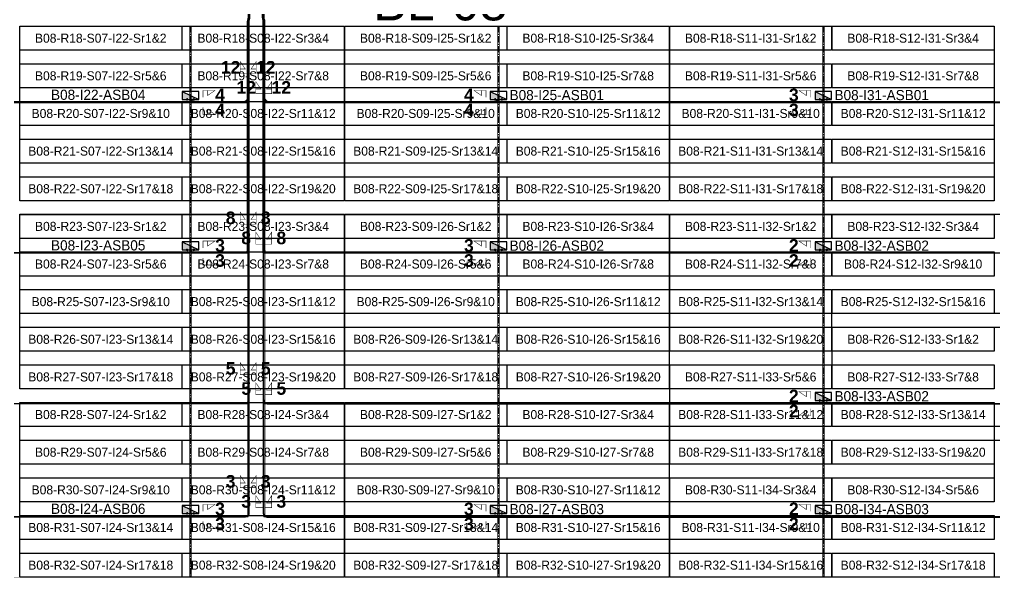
# Model space of a CAD drawing. Header units: metres. Extents: x 531791 to 532310, y 2674519 to 2674764.
# Drawn here: x 531985.8 to 532180.2, y 2674519.2 to 2674630.4 of the extents above; entities that cross this region are included whole.
import ezdxf
from ezdxf.enums import TextEntityAlignment as Align

# ---------------------------------------------------------------- set-up
doc = ezdxf.new("R2010")
doc.units = ezdxf.units.M
doc.header["$MEASUREMENT"] = 0
doc.linetypes.add('CENTER', pattern=[2, 1.25, -0.25, 0.25, -0.25])
doc.layers.add('Boundary-12.5 MW Block', color=6, linetype='Continuous', lineweight=9)
doc.layers.add('PILE', color=1, linetype='Continuous', lineweight=15)
for name, color, linetype in [('DC Trench BL-08', 40, 'Continuous'), ('E-Inverter Grouping', 2, 'Continuous'), ('Inverter Block-08', 7, 'Continuous'), ('LT Cable(AG) INV to LT Panel BL-08', 2, 'Continuous'), ('Messenger Wire Exc Link', 7, 'Continuous'), ('Messenger Wire-BL01 (Master Path)', 30, 'Continuous'), ('Messenger Wire-Bl01 (MW Path)', 191, 'Continuous'), ('MMS Block Numbering', 7, 'Continuous'), ('MMS Table Block-08', 8, 'Continuous'), ('Plan Line - DC BL-08', 40, 'Continuous'), ('Section Marking BL-08', 2, 'Continuous')]:
    doc.layers.add(name, color=color, linetype=linetype)
doc.styles.add('Adani Regular', font='Adani Regular.ttf')
doc.styles.add('BoldTextStyle', font='arialbd.ttf')
doc.styles.get("Standard").update_dxf_attribs({"font": 'Adani Regular.ttf'})

# ---------------------------------------------------------------- blocks, each defined once
blk = doc.blocks.new('MMS Table (32.292 x 4.788)')
at = {"color": 0}
blk.add_lwpolyline([(0, -0.002), (0, 4.786), (32.292, 4.786), (32.292, -0.002)], close=True, dxfattribs=at)
at = {"color": 7}
blk.add_attdef('ID1', text='', height=1.8, dxfattribs=at).set_placement((16.146, 2.392), align=Align.MIDDLE_CENTER)
blk = doc.blocks.new('Inverter Block')
h = blk.add_hatch(color=0)
h.dxf.hatch_style = 1
h.paths.add_polyline_path([(-1.46, 2.27), (-1.46, 0.85), (1.46, 0.85)])
at = {"color": 0}
blk.add_lwpolyline([(1.46, 2.27), (-1.46, 2.27), (-1.46, 0.85), (1.46, 0.85)], close=True, dxfattribs=at)
blk.add_lwpolyline([(-1.46, 2.27), (1.46, 0.85)], dxfattribs=at)
at = {"layer": 'PILE'}
for centre in [(-0.61, 0.85), (0.61, 0.85)]:
    blk.add_circle(centre, 0.156, dxfattribs=at)
at = {"color": 7}
blk.add_attdef('ID', (-1.46, 3.01), '', height=1.8, dxfattribs=at)

msp = doc.modelspace()

# ---------------------------------------------------------------- linework, layer by layer
at = {"layer": 'Boundary-12.5 MW Block', "const_width": 0.05}
msp.add_lwpolyline([(531791.49, 2674756.58), (532083.02, 2674756.58), (532083.02, 2674764.08), (532309.66, 2674764.08), (532309.66, 2674519.29), (531791.49, 2674519.29)], close=True, dxfattribs=at)
at = {"layer": 'DC Trench BL-08', "color": 40, "const_width": 0.15}
for points in [[(532020.02, 2674629.08), (532019.72, 2674629.08), (532019.72, 2674519.29), (532020.02, 2674519.29)], [(532081.43, 2674629.08), (532081.13, 2674629.08), (532081.13, 2674519.29), (532081.43, 2674519.29)], [(532146.21, 2674629.08), (532145.91, 2674629.08), (532145.91, 2674519.29), (532146.21, 2674519.29)]]:
    msp.add_lwpolyline(points, close=True, dxfattribs=at)
at = {"layer": 'E-Inverter Grouping', "color": 3}
for points in [[(532050.52, 2674594.29), (531985.84, 2674594.29), (531985.84, 2674629.08), (532050.52, 2674629.08)], [(532115.31, 2674594.29), (532050.62, 2674594.29), (532050.62, 2674629.08), (532115.31, 2674629.08)], [(532180.09, 2674594.29), (532115.41, 2674594.29), (532115.41, 2674629.08), (532180.09, 2674629.08)], [(532050.52, 2674556.79), (531985.84, 2674556.79), (531985.84, 2674591.58), (532050.52, 2674591.58)], [(532115.31, 2674556.79), (532050.62, 2674556.79), (532050.62, 2674591.58), (532115.31, 2674591.58)], [(532212.48, 2674591.58), (532212.48, 2674571.79), (532147.7, 2674571.79), (532147.7, 2674564.29), (532115.41, 2674564.29), (532115.41, 2674591.58)], [(532212.48, 2674569.08), (532212.48, 2674549.29), (532180.09, 2674549.29), (532180.09, 2674541.79), (532115.41, 2674541.79), (532115.41, 2674561.58), (532147.8, 2674561.58), (532147.8, 2674569.08)], [(532050.52, 2674519.29), (531985.84, 2674519.29), (531985.84, 2674554.08), (532050.52, 2674554.08)], [(532115.31, 2674519.29), (532050.62, 2674519.29), (532050.62, 2674554.08), (532115.31, 2674554.08)], [(532212.48, 2674519.29), (532115.41, 2674519.29), (532115.41, 2674539.08), (532180.19, 2674539.08), (532180.19, 2674546.58), (532212.48, 2674546.58)]]:
    msp.add_lwpolyline(points, close=True, dxfattribs=at)
at = {"layer": 'LT Cable(AG) INV to LT Panel BL-08'}
for points in [[(532046.31, 2674660.29), (532042.01, 2674660.29, -0.065183), (532041.77, 2674660.32), (532038.51, 2674661.19, 0.065183), (532038.27, 2674661.22), (532032.33, 2674661.22, 0.414214), (532031.43, 2674660.32), (532031.43, 2674630.77, -0.039643), (532031.42, 2674630.62), (532031.34, 2674630.18, 0.039643), (532031.33, 2674630.03), (532031.33, 2674614.83, -0.414214), (532030.43, 2674613.93), (531826.42, 2674613.93, -0.414214), (531825.52, 2674614.83), (531825.52, 2674615.19)], [(532044.37, 2674660.22), (532042, 2674660.22, -0.065183), (532041.76, 2674660.25), (532038.5, 2674661.12, 0.065183), (532038.26, 2674661.15), (532032.4, 2674661.15, 0.414214), (532031.5, 2674660.25), (532031.5, 2674630.76, -0.039643), (532031.49, 2674630.62), (532031.42, 2674630.17, 0.039643), (532031.41, 2674630.03), (532031.41, 2674584.75, -0.414214), (532030.51, 2674583.85), (531858.81, 2674583.85, -0.414214), (531857.91, 2674584.75), (531857.91, 2674585.19)], [(532042.3, 2674660.17), (532041.99, 2674660.17, -0.065183), (532041.76, 2674660.2), (532038.49, 2674661.07, 0.065183), (532038.26, 2674661.1), (532032.45, 2674661.1, 0.414214), (532031.55, 2674660.2), (532031.55, 2674630.76, -0.039643), (532031.54, 2674630.61), (532031.47, 2674630.17, 0.039643), (532031.46, 2674630.02), (532031.46, 2674554.7, -0.414214), (532030.56, 2674553.8), (531858.81, 2674553.8, -0.414214), (531857.91, 2674554.7), (531857.91, 2674555.19)], [(532042.3, 2674660.09), (532041.98, 2674660.09, -0.065183), (532041.75, 2674660.12), (532038.48, 2674660.99, 0.065183), (532038.25, 2674661.02), (532032.53, 2674661.02, 0.414214), (532031.63, 2674660.12), (532031.63, 2674630.75, -0.039643), (532031.62, 2674630.61), (532031.54, 2674630.16, 0.039643), (532031.53, 2674630.02), (532031.53, 2674532.13, -0.414214), (532030.63, 2674531.23), (531858.81, 2674531.23, -0.414214), (531857.91, 2674532.13), (531857.91, 2674532.69)], [(532046.31, 2674660.32), (532042.01, 2674660.32, -0.065183), (532041.78, 2674660.35), (532038.51, 2674661.22, 0.065183), (532038.28, 2674661.25), (532032.3, 2674661.25, 0.414214), (532031.4, 2674660.35), (532031.4, 2674630.77, -0.039643), (532031.39, 2674630.63), (532031.32, 2674630.18, 0.039643), (532031.31, 2674630.04), (532031.31, 2674614.85, -0.414214), (532030.41, 2674613.95), (531891.2, 2674613.95, -0.414214), (531890.3, 2674614.85), (531890.3, 2674615.19)], [(532046.31, 2674660.34), (532042.01, 2674660.34, -0.065183), (532041.78, 2674660.37), (532038.51, 2674661.24, 0.065183), (532038.28, 2674661.27), (532032.28, 2674661.27, 0.414214), (532031.38, 2674660.37), (532031.38, 2674630.77, -0.039643), (532031.37, 2674630.63), (532031.29, 2674630.18, 0.039643), (532031.28, 2674630.04), (532031.28, 2674614.88, -0.414214), (532030.38, 2674613.98), (531955.99, 2674613.98, -0.414214), (531955.09, 2674614.88), (531955.09, 2674615.19)], [(532044.37, 2674660.24), (532042, 2674660.24, -0.065183), (532041.77, 2674660.27), (532038.5, 2674661.14, 0.065183), (532038.27, 2674661.17), (532032.38, 2674661.17, 0.414214), (532031.48, 2674660.27), (532031.48, 2674630.76, -0.039643), (532031.47, 2674630.62), (532031.39, 2674630.17, 0.039643), (532031.38, 2674630.03), (532031.38, 2674584.78, -0.414214), (532030.48, 2674583.88), (531955.99, 2674583.88, -0.414214), (531955.09, 2674584.78), (531955.09, 2674585.19)], [(532044.37, 2674660.19), (532041.99, 2674660.19, -0.065183), (532041.76, 2674660.22), (532038.49, 2674661.09, 0.065183), (532038.26, 2674661.12), (532032.43, 2674661.12, 0.414214), (532031.53, 2674660.22), (532031.53, 2674630.76, -0.039643), (532031.52, 2674630.62), (532031.44, 2674630.17, 0.039643), (532031.43, 2674630.03), (532031.43, 2674554.73, -0.414214), (532030.53, 2674553.83), (531955.99, 2674553.83, -0.414214), (531955.09, 2674554.73), (531955.09, 2674555.19)], [(532042.3, 2674660.12), (532041.98, 2674660.12, -0.065183), (532041.75, 2674660.15), (532038.48, 2674661.02, 0.065183), (532038.25, 2674661.05), (532032.5, 2674661.05, 0.414214), (532031.6, 2674660.15), (532031.6, 2674630.75, -0.039643), (532031.59, 2674630.61), (532031.52, 2674630.16, 0.039643), (532031.51, 2674630.02), (532031.51, 2674532.15, -0.414214), (532030.61, 2674531.25), (531955.99, 2674531.25, -0.414214), (531955.09, 2674532.15), (531955.09, 2674532.69)], [(532046.31, 2674660.37), (532042.02, 2674660.37, -0.065183), (532041.78, 2674660.4), (532038.52, 2674661.27, 0.065183), (532038.28, 2674661.3), (532032.25, 2674661.3, 0.414214), (532031.35, 2674660.4), (532031.35, 2674630.77, -0.039643), (532031.34, 2674630.63), (532031.27, 2674630.18, 0.039643), (532031.26, 2674630.04), (532031.26, 2674614.9, -0.414214), (532030.36, 2674614), (532020.77, 2674614, -0.414214), (532019.87, 2674614.9), (532019.87, 2674615.19)], [(532044.37, 2674660.27), (532042, 2674660.27, -0.065183), (532041.77, 2674660.3), (532038.5, 2674661.17, 0.065183), (532038.27, 2674661.2), (532032.35, 2674661.2, 0.414214), (532031.45, 2674660.3), (532031.45, 2674630.76, -0.039643), (532031.44, 2674630.62), (532031.37, 2674630.17, 0.039643), (532031.36, 2674630.03), (532031.36, 2674584.8, -0.414214), (532030.46, 2674583.9), (532020.77, 2674583.9, -0.414214), (532019.87, 2674584.8), (532019.87, 2674585.19)], [(532042.3, 2674660.14), (532041.99, 2674660.14, -0.065183), (532041.75, 2674660.17), (532038.49, 2674661.04, 0.065183), (532038.25, 2674661.07), (532032.48, 2674661.07, 0.414214), (532031.58, 2674660.17), (532031.58, 2674630.75, -0.039643), (532031.57, 2674630.61), (532031.49, 2674630.16, 0.039643), (532031.48, 2674630.02), (532031.48, 2674532.18, -0.414214), (532030.58, 2674531.28), (532020.77, 2674531.28, -0.414214), (532019.87, 2674532.18), (532019.87, 2674532.69)]]:
    msp.add_lwpolyline(points, format="xyb", dxfattribs=at)
at = {"layer": 'LT Cable(AG) INV to LT Panel BL-08', "color": 5}
for points in [[(532041.28, 2674659.77), (532040.93, 2674659.77, 0.037293), (532040.79, 2674659.76), (532038.45, 2674659.41, -0.037293), (532038.31, 2674659.4), (532035.1, 2674659.4, 0.414214), (532034.2, 2674658.5), (532034.2, 2674630.79, 0.066177), (532034.23, 2674630.56), (532034.33, 2674630.21, -0.066177), (532034.36, 2674629.98), (532034.36, 2674532.15, 0.414214), (532035.26, 2674531.25), (532242.34, 2674531.25, 0.414214), (532243.24, 2674532.15), (532243.24, 2674532.69)], [(532041.28, 2674659.75), (532040.93, 2674659.75, 0.037293), (532040.8, 2674659.74), (532038.45, 2674659.38, -0.037293), (532038.32, 2674659.37), (532035.13, 2674659.37, 0.414214), (532034.23, 2674658.47), (532034.23, 2674630.8, 0.066177), (532034.26, 2674630.56), (532034.35, 2674630.22, -0.066177), (532034.38, 2674629.98), (532034.38, 2674532.18, 0.414214), (532035.28, 2674531.28), (532145.16, 2674531.28, 0.414214), (532146.06, 2674532.18), (532146.06, 2674532.69)], [(532041.28, 2674659.72), (532040.93, 2674659.72, 0.037293), (532040.8, 2674659.71), (532038.45, 2674659.36, -0.037293), (532038.32, 2674659.35), (532035.15, 2674659.35, 0.414214), (532034.25, 2674658.45), (532034.25, 2674630.8, 0.066177), (532034.28, 2674630.56), (532034.38, 2674630.22, -0.066177), (532034.41, 2674629.98), (532034.41, 2674532.2, 0.414214), (532035.31, 2674531.3), (532080.38, 2674531.3, 0.414214), (532081.28, 2674532.2), (532081.28, 2674532.69)], [(532041.28, 2674659.7), (532040.93, 2674659.7, 0.037293), (532040.8, 2674659.69), (532038.45, 2674659.33, -0.037293), (532038.32, 2674659.32), (532035.18, 2674659.32, 0.414214), (532034.28, 2674658.42), (532034.28, 2674630.8, 0.066177), (532034.31, 2674630.57), (532034.4, 2674630.22, -0.066177), (532034.43, 2674629.99), (532034.43, 2674554.73, 0.414214), (532035.33, 2674553.83), (532242.34, 2674553.83, 0.414214), (532243.24, 2674554.73), (532243.24, 2674555.19)], [(532043.27, 2674659.67), (532040.93, 2674659.67, 0.037293), (532040.8, 2674659.66), (532038.46, 2674659.31, -0.037293), (532038.32, 2674659.3), (532035.2, 2674659.3, 0.414214), (532034.3, 2674658.4), (532034.3, 2674630.81, 0.066177), (532034.33, 2674630.57), (532034.43, 2674630.23, -0.066177), (532034.46, 2674629.99), (532034.46, 2674554.75, 0.414214), (532035.36, 2674553.85), (532145.16, 2674553.85, 0.414214), (532146.06, 2674554.75), (532146.06, 2674555.19)], [(532043.27, 2674659.65), (532040.94, 2674659.65, 0.037293), (532040.8, 2674659.64), (532038.46, 2674659.28, -0.037293), (532038.32, 2674659.27), (532035.23, 2674659.27, 0.414214), (532034.33, 2674658.37), (532034.33, 2674630.81, 0.066177), (532034.36, 2674630.57), (532034.45, 2674630.23, -0.066177), (532034.48, 2674629.99), (532034.48, 2674584.78, 0.414214), (532035.38, 2674583.88), (532242.34, 2674583.88, 0.414214), (532243.24, 2674584.78), (532243.24, 2674585.19)], [(532043.27, 2674659.62), (532040.94, 2674659.62, 0.037293), (532040.8, 2674659.61), (532038.46, 2674659.26, -0.037293), (532038.33, 2674659.25), (532035.25, 2674659.25, 0.414214), (532034.35, 2674658.35), (532034.35, 2674630.81, 0.066177), (532034.38, 2674630.58), (532034.48, 2674630.23, -0.066177), (532034.51, 2674630), (532034.51, 2674584.8, 0.414214), (532035.41, 2674583.9), (532145.16, 2674583.9, 0.414214), (532146.06, 2674584.8), (532146.06, 2674585.19)], [(532043.27, 2674659.6), (532040.94, 2674659.6, 0.037293), (532040.81, 2674659.59), (532038.46, 2674659.23, -0.037293), (532038.33, 2674659.22), (532035.28, 2674659.22, 0.414214), (532034.38, 2674658.32), (532034.38, 2674630.82, 0.066177), (532034.41, 2674630.58), (532034.5, 2674630.24, -0.066177), (532034.53, 2674630), (532034.53, 2674584.83, 0.414214), (532035.43, 2674583.93), (532080.38, 2674583.93, 0.414214), (532081.28, 2674584.83), (532081.28, 2674585.19)], [(532045.43, 2674659.57), (532040.94, 2674659.57, 0.037293), (532040.81, 2674659.56), (532038.46, 2674659.21, -0.037293), (532038.33, 2674659.2), (532035.3, 2674659.2, 0.414214), (532034.4, 2674658.3), (532034.4, 2674630.82, 0.066177), (532034.43, 2674630.58), (532034.53, 2674630.24, -0.066177), (532034.56, 2674630), (532034.56, 2674614.85, 0.414214), (532035.46, 2674613.95), (532274.73, 2674613.95, 0.414214), (532275.63, 2674614.85), (532275.63, 2674615.19)], [(532045.43, 2674659.55), (532040.94, 2674659.55, 0.037293), (532040.81, 2674659.54), (532038.47, 2674659.18, -0.037293), (532038.33, 2674659.17), (532035.33, 2674659.17, 0.414214), (532034.43, 2674658.27), (532034.43, 2674630.82, 0.066177), (532034.46, 2674630.59), (532034.55, 2674630.24, -0.066177), (532034.58, 2674630.01), (532034.58, 2674614.88, 0.414214), (532035.48, 2674613.98), (532209.94, 2674613.98, 0.414214), (532210.84, 2674614.88), (532210.84, 2674615.19)], [(532045.43, 2674659.52), (532040.95, 2674659.52, 0.037293), (532040.81, 2674659.51), (532038.47, 2674659.16, -0.037293), (532038.33, 2674659.15), (532035.35, 2674659.15, 0.414214), (532034.45, 2674658.25), (532034.45, 2674630.83, 0.066177), (532034.48, 2674630.59), (532034.58, 2674630.25, -0.066177), (532034.61, 2674630.01), (532034.61, 2674614.9, 0.414214), (532035.51, 2674614), (532145.16, 2674614, 0.414214), (532146.06, 2674614.9), (532146.06, 2674615.19)], [(532045.43, 2674659.5), (532040.95, 2674659.5, 0.037293), (532040.81, 2674659.49), (532038.47, 2674659.13, -0.037293), (532038.34, 2674659.12), (532035.38, 2674659.12, 0.414214), (532034.48, 2674658.22), (532034.48, 2674630.83, 0.066177), (532034.51, 2674630.59), (532034.6, 2674630.25, -0.066177), (532034.63, 2674630.01), (532034.63, 2674614.93, 0.414214), (532035.53, 2674614.03), (532080.38, 2674614.03, 0.414214), (532081.28, 2674614.93), (532081.28, 2674615.19)]]:
    msp.add_lwpolyline(points, format="xyb", dxfattribs=at)
at = {"layer": 'Messenger Wire Exc Link'}
for points in [[(532031.48, 2674630.69), (532031.38, 2674630.1)], [(532034.33, 2674630.69), (532034.48, 2674630.11)]]:
    msp.add_lwpolyline(points, dxfattribs=at)
at = {"layer": 'Messenger Wire-BL01 (Master Path)'}
for points in [[(532031.38, 2674531.38), (532031.38, 2674630.1)], [(532034.48, 2674531.38), (532034.48, 2674630.11)], [(531823.88, 2674613.88), (532031.38, 2674613.88)], [(532034.48, 2674613.88), (532277.27, 2674613.88)], [(531856.27, 2674583.88), (532031.38, 2674583.88)], [(532034.48, 2674583.88), (532244.88, 2674583.88)], [(531856.27, 2674553.88), (532031.38, 2674553.88)], [(532034.48, 2674553.88), (532244.88, 2674553.88)], [(531856.27, 2674531.38), (532031.38, 2674531.38)], [(532034.48, 2674531.38), (532244.88, 2674531.38)]]:
    msp.add_lwpolyline(points, dxfattribs=at)
at = {"layer": 'Messenger Wire-Bl01 (MW Path)', "const_width": 0.1}
for points in [[(532031.13, 2674583.88), (532031.13, 2674630.1)], [(532031.63, 2674531.38), (532031.63, 2674630.1)], [(532034.23, 2674583.88), (532034.23, 2674630.11)], [(532034.73, 2674531.38), (532034.73, 2674630.11)], [(531823.88, 2674613.88), (532031.38, 2674613.88)], [(532034.48, 2674613.88), (532277.27, 2674613.88)], [(531856.27, 2674583.88), (532031.38, 2674583.88)], [(532034.48, 2674583.88), (532244.88, 2674583.88)], [(531856.27, 2674553.88), (532031.38, 2674553.88)], [(532034.48, 2674553.88), (532244.88, 2674553.88)], [(531856.27, 2674531.38), (532031.38, 2674531.38)], [(532034.48, 2674531.38), (532244.88, 2674531.38)]]:
    msp.add_lwpolyline(points, dxfattribs=at)
at = {"layer": 'Plan Line - DC BL-08', "color": 6, "linetype": 'CENTER'}
for points in [[(532019.87, 2674629.08), (532019.87, 2674519.29)], [(532081.28, 2674629.08), (532081.28, 2674519.29)], [(532146.06, 2674629.08), (532146.06, 2674519.29)]]:
    msp.add_lwpolyline(points, dxfattribs=at)
at = {"layer": 'Section Marking BL-08', "color": 94, "lineweight": 35, "true_color": 0x00a500, "const_width": 0.1}
for points in [[(532031.18, 2674619.63), (532029.79, 2674619.63), (532029.79, 2674622.03), (532030.8, 2674620.55), (532029.79, 2674620.55)], [(532031.58, 2674619.63), (532032.97, 2674619.63), (532032.97, 2674622.03), (532031.96, 2674620.55), (532032.97, 2674620.55)], [(532034.28, 2674615.63), (532032.89, 2674615.63), (532032.89, 2674618.03), (532033.9, 2674616.55), (532032.89, 2674616.55)], [(532034.68, 2674615.63), (532036.07, 2674615.63), (532036.07, 2674618.03), (532035.06, 2674616.55), (532036.07, 2674616.55)], [(532022.37, 2674614.88), (532022.37, 2674616.27), (532024.77, 2674616.27), (532023.29, 2674615.26), (532023.29, 2674616.27)], [(532078.78, 2674614.88), (532078.78, 2674616.27), (532076.38, 2674616.27), (532077.86, 2674615.26), (532077.86, 2674616.27)], [(532143.56, 2674614.88), (532143.56, 2674616.27), (532141.16, 2674616.27), (532142.64, 2674615.26), (532142.64, 2674616.27)], [(532022.37, 2674612.88), (532022.37, 2674611.49), (532024.77, 2674611.49), (532023.29, 2674612.5), (532023.29, 2674611.49)], [(532078.78, 2674612.88), (532078.78, 2674611.49), (532076.38, 2674611.49), (532077.86, 2674612.5), (532077.86, 2674611.49)], [(532143.56, 2674612.88), (532143.56, 2674611.49), (532141.16, 2674611.49), (532142.64, 2674612.5), (532142.64, 2674611.49)], [(532031.18, 2674589.63), (532029.79, 2674589.63), (532029.79, 2674592.03), (532030.8, 2674590.55), (532029.79, 2674590.55)], [(532031.58, 2674589.63), (532032.97, 2674589.63), (532032.97, 2674592.03), (532031.96, 2674590.55), (532032.97, 2674590.55)], [(532034.28, 2674585.63), (532032.89, 2674585.63), (532032.89, 2674588.03), (532033.9, 2674586.55), (532032.89, 2674586.55)], [(532034.68, 2674585.63), (532036.07, 2674585.63), (532036.07, 2674588.03), (532035.06, 2674586.55), (532036.07, 2674586.55)], [(532022.37, 2674584.88), (532022.37, 2674586.27), (532024.77, 2674586.27), (532023.29, 2674585.26), (532023.29, 2674586.27)], [(532078.78, 2674584.88), (532078.78, 2674586.27), (532076.38, 2674586.27), (532077.86, 2674585.26), (532077.86, 2674586.27)], [(532143.56, 2674584.88), (532143.56, 2674586.27), (532141.16, 2674586.27), (532142.64, 2674585.26), (532142.64, 2674586.27)], [(532022.37, 2674582.88), (532022.37, 2674581.49), (532024.77, 2674581.49), (532023.29, 2674582.5), (532023.29, 2674581.49)], [(532078.78, 2674582.88), (532078.78, 2674581.49), (532076.38, 2674581.49), (532077.86, 2674582.5), (532077.86, 2674581.49)], [(532143.56, 2674582.88), (532143.56, 2674581.49), (532141.16, 2674581.49), (532142.64, 2674582.5), (532142.64, 2674581.49)], [(532031.18, 2674559.63), (532029.79, 2674559.63), (532029.79, 2674562.03), (532030.8, 2674560.55), (532029.79, 2674560.55)], [(532031.58, 2674559.63), (532032.97, 2674559.63), (532032.97, 2674562.03), (532031.96, 2674560.55), (532032.97, 2674560.55)], [(532034.28, 2674555.63), (532032.89, 2674555.63), (532032.89, 2674558.03), (532033.9, 2674556.55), (532032.89, 2674556.55)], [(532034.68, 2674555.63), (532036.07, 2674555.63), (532036.07, 2674558.03), (532035.06, 2674556.55), (532036.07, 2674556.55)], [(532143.56, 2674554.88), (532143.56, 2674556.27), (532141.16, 2674556.27), (532142.64, 2674555.26), (532142.64, 2674556.27)], [(532143.56, 2674552.88), (532143.56, 2674551.49), (532141.16, 2674551.49), (532142.64, 2674552.5), (532142.64, 2674551.49)], [(532031.18, 2674537.13), (532029.79, 2674537.13), (532029.79, 2674539.53), (532030.8, 2674538.05), (532029.79, 2674538.05)], [(532031.58, 2674537.13), (532032.97, 2674537.13), (532032.97, 2674539.53), (532031.96, 2674538.05), (532032.97, 2674538.05)], [(532034.28, 2674533.13), (532032.89, 2674533.13), (532032.89, 2674535.53), (532033.9, 2674534.05), (532032.89, 2674534.05)], [(532034.68, 2674533.13), (532036.07, 2674533.13), (532036.07, 2674535.53), (532035.06, 2674534.05), (532036.07, 2674534.05)], [(532022.37, 2674532.38), (532022.37, 2674533.77), (532024.77, 2674533.77), (532023.29, 2674532.76), (532023.29, 2674533.77)], [(532078.78, 2674532.38), (532078.78, 2674533.77), (532076.38, 2674533.77), (532077.86, 2674532.76), (532077.86, 2674533.77)], [(532143.56, 2674532.38), (532143.56, 2674533.77), (532141.16, 2674533.77), (532142.64, 2674532.76), (532142.64, 2674533.77)], [(532022.37, 2674530.38), (532022.37, 2674528.99), (532024.77, 2674528.99), (532023.29, 2674530), (532023.29, 2674528.99)], [(532078.78, 2674530.38), (532078.78, 2674528.99), (532076.38, 2674528.99), (532077.86, 2674530), (532077.86, 2674528.99)], [(532143.56, 2674530.38), (532143.56, 2674528.99), (532141.16, 2674528.99), (532142.64, 2674530), (532142.64, 2674528.99)]]:
    msp.add_lwpolyline(points, dxfattribs=at)

# ---------------------------------------------------------------- block references
at = {"layer": 'Inverter Block-08'}
ref = msp.add_blockref('Inverter Block', (532019.87, 2674613.53), dxfattribs=dict(at, xscale=1.124999999976148, yscale=1.124999999976148, zscale=1.124999999976148))
ref.add_attrib('ID', 'B08-I22-ASB04', (531992.07, 2674614.39), dxfattribs={"layer": '0', "color": 7, "height": 2.025})
ref = msp.add_blockref('Inverter Block', (532081.28, 2674613.53), dxfattribs=dict(at, xscale=1.124999999976148, yscale=1.124999999976148, zscale=1.124999999976148))
ref.add_attrib('ID', 'B08-I25-ASB01', (532083.49, 2674614.33), dxfattribs={"layer": '0', "color": 7, "height": 2.025})
ref = msp.add_blockref('Inverter Block', (532146.06, 2674613.53), dxfattribs=dict(at, xscale=1.124999999976148, yscale=1.124999999976148, zscale=1.124999999976148))
ref.add_attrib('ID', 'B08-I31-ASB01', (532148.27, 2674614.33), dxfattribs={"layer": '0', "color": 7, "height": 2.025})
ref = msp.add_blockref('Inverter Block', (532019.87, 2674583.53), dxfattribs=dict(at, xscale=1.124999999976148, yscale=1.124999999976148, zscale=1.124999999976148))
ref.add_attrib('ID', 'B08-I23-ASB05', (531992.07, 2674584.39), dxfattribs={"layer": '0', "color": 7, "height": 2.025})
ref = msp.add_blockref('Inverter Block', (532081.28, 2674583.53), dxfattribs=dict(at, xscale=1.124999999976148, yscale=1.124999999976148, zscale=1.124999999976148))
ref.add_attrib('ID', 'B08-I26-ASB02', (532083.49, 2674584.33), dxfattribs={"layer": '0', "color": 7, "height": 2.025})
ref = msp.add_blockref('Inverter Block', (532146.06, 2674583.53), dxfattribs=dict(at, xscale=1.124999999976148, yscale=1.124999999976148, zscale=1.124999999976148))
ref.add_attrib('ID', 'B08-I32-ASB02', (532148.27, 2674584.33), dxfattribs={"layer": '0', "color": 7, "height": 2.025})
ref = msp.add_blockref('Inverter Block', (532146.06, 2674553.53), dxfattribs=dict(at, xscale=1.124999999976148, yscale=1.124999999976148, zscale=1.124999999976148))
ref.add_attrib('ID', 'B08-I33-ASB02', (532148.27, 2674554.33), dxfattribs={"layer": '0', "color": 7, "height": 2.025})
ref = msp.add_blockref('Inverter Block', (532019.87, 2674531.03), dxfattribs=dict(at, xscale=1.124999999976148, yscale=1.124999999976148, zscale=1.124999999976148))
ref.add_attrib('ID', 'B08-I24-ASB06', (531992.07, 2674531.89), dxfattribs={"layer": '0', "color": 7, "height": 2.025})
ref = msp.add_blockref('Inverter Block', (532081.28, 2674531.03), dxfattribs=dict(at, xscale=1.124999999976148, yscale=1.124999999976148, zscale=1.124999999976148))
ref.add_attrib('ID', 'B08-I27-ASB03', (532083.49, 2674531.83), dxfattribs={"layer": '0', "color": 7, "height": 2.025})
ref = msp.add_blockref('Inverter Block', (532146.06, 2674531.03), dxfattribs=dict(at, xscale=1.124999999976148, yscale=1.124999999976148, zscale=1.124999999976148))
ref.add_attrib('ID', 'B08-I34-ASB03', (532148.27, 2674531.83), dxfattribs={"layer": '0', "color": 7, "height": 2.025})
at = {"layer": 'MMS Table Block-08'}
for p, values in [((531985.84, 2674624.29), {'ID1': 'B08-R18-S07-I22-Sr1&2'}), ((532018.23, 2674624.29), {'ID1': 'B08-R18-S08-I22-Sr3&4'}), ((532050.62, 2674624.29), {'ID1': 'B08-R18-S09-I25-Sr1&2'}), ((532083.02, 2674624.29), {'ID1': 'B08-R18-S10-I25-Sr3&4'}), ((532115.41, 2674624.29), {'ID1': 'B08-R18-S11-I31-Sr1&2'}), ((532147.8, 2674624.29), {'ID1': 'B08-R18-S12-I31-Sr3&4'}), ((531985.84, 2674616.79), {'ID1': 'B08-R19-S07-I22-Sr5&6'}), ((532018.23, 2674616.79), {'ID1': 'B08-R19-S08-I22-Sr7&8'}), ((532050.62, 2674616.79), {'ID1': 'B08-R19-S09-I25-Sr5&6'}), ((532083.02, 2674616.79), {'ID1': 'B08-R19-S10-I25-Sr7&8'}), ((532115.41, 2674616.79), {'ID1': 'B08-R19-S11-I31-Sr5&6'}), ((532147.8, 2674616.79), {'ID1': 'B08-R19-S12-I31-Sr7&8'}), ((531985.84, 2674609.29), {'ID1': 'B08-R20-S07-I22-Sr9&10'}), ((532018.23, 2674609.29), {'ID1': 'B08-R20-S08-I22-Sr11&12'}), ((532050.62, 2674609.29), {'ID1': 'B08-R20-S09-I25-Sr9&10'}), ((532083.02, 2674609.29), {'ID1': 'B08-R20-S10-I25-Sr11&12'}), ((532115.41, 2674609.29), {'ID1': 'B08-R20-S11-I31-Sr9&10'}), ((532147.8, 2674609.29), {'ID1': 'B08-R20-S12-I31-Sr11&12'}), ((531985.84, 2674601.79), {'ID1': 'B08-R21-S07-I22-Sr13&14'}), ((532018.23, 2674601.79), {'ID1': 'B08-R21-S08-I22-Sr15&16'}), ((532050.62, 2674601.79), {'ID1': 'B08-R21-S09-I25-Sr13&14'}), ((532083.02, 2674601.79), {'ID1': 'B08-R21-S10-I25-Sr15&16'}), ((532115.41, 2674601.79), {'ID1': 'B08-R21-S11-I31-Sr13&14'}), ((532147.8, 2674601.79), {'ID1': 'B08-R21-S12-I31-Sr15&16'}), ((531985.84, 2674594.29), {'ID1': 'B08-R22-S07-I22-Sr17&18'}), ((532018.23, 2674594.29), {'ID1': 'B08-R22-S08-I22-Sr19&20'}), ((532050.62, 2674594.29), {'ID1': 'B08-R22-S09-I25-Sr17&18'}), ((532083.02, 2674594.29), {'ID1': 'B08-R22-S10-I25-Sr19&20'}), ((532115.41, 2674594.29), {'ID1': 'B08-R22-S11-I31-Sr17&18'}), ((532147.8, 2674594.29), {'ID1': 'B08-R22-S12-I31-Sr19&20'}), ((531985.84, 2674586.79), {'ID1': 'B08-R23-S07-I23-Sr1&2'}), ((532018.23, 2674586.79), {'ID1': 'B08-R23-S08-I23-Sr3&4'}), ((532050.62, 2674586.79), {'ID1': 'B08-R23-S09-I26-Sr1&2'}), ((532083.02, 2674586.79), {'ID1': 'B08-R23-S10-I26-Sr3&4'}), ((532115.41, 2674586.79), {'ID1': 'B08-R23-S11-I32-Sr1&2'}), ((532147.8, 2674586.79), {'ID1': 'B08-R23-S12-I32-Sr3&4'}), ((531985.84, 2674579.29), {'ID1': 'B08-R24-S07-I23-Sr5&6'}), ((532018.23, 2674579.29), {'ID1': 'B08-R24-S08-I23-Sr7&8'}), ((532050.62, 2674579.29), {'ID1': 'B08-R24-S09-I26-Sr5&6'}), ((532083.02, 2674579.29), {'ID1': 'B08-R24-S10-I26-Sr7&8'}), ((532115.41, 2674579.29), {'ID1': 'B08-R24-S11-I32-Sr7&8'}), ((532147.8, 2674579.29), {'ID1': 'B08-R24-S12-I32-Sr9&10'}), ((531985.84, 2674571.79), {'ID1': 'B08-R25-S07-I23-Sr9&10'}), ((532018.23, 2674571.79), {'ID1': 'B08-R25-S08-I23-Sr11&12'}), ((532050.62, 2674571.79), {'ID1': 'B08-R25-S09-I26-Sr9&10'}), ((532083.02, 2674571.79), {'ID1': 'B08-R25-S10-I26-Sr11&12'}), ((532115.41, 2674571.79), {'ID1': 'B08-R25-S11-I32-Sr13&14'}), ((532147.8, 2674571.79), {'ID1': 'B08-R25-S12-I32-Sr15&16'}), ((531985.84, 2674564.29), {'ID1': 'B08-R26-S07-I23-Sr13&14'}), ((532018.23, 2674564.29), {'ID1': 'B08-R26-S08-I23-Sr15&16'}), ((532050.62, 2674564.29), {'ID1': 'B08-R26-S09-I26-Sr13&14'}), ((532083.02, 2674564.29), {'ID1': 'B08-R26-S10-I26-Sr15&16'}), ((532115.41, 2674564.29), {'ID1': 'B08-R26-S11-I32-Sr19&20'}), ((532147.8, 2674564.29), {'ID1': 'B08-R26-S12-I33-Sr1&2'}), ((531985.84, 2674556.79), {'ID1': 'B08-R27-S07-I23-Sr17&18'}), ((532018.23, 2674556.79), {'ID1': 'B08-R27-S08-I23-Sr19&20'}), ((532050.62, 2674556.79), {'ID1': 'B08-R27-S09-I26-Sr17&18'}), ((532083.02, 2674556.79), {'ID1': 'B08-R27-S10-I26-Sr19&20'}), ((532115.41, 2674556.79), {'ID1': 'B08-R27-S11-I33-Sr5&6'}), ((532147.8, 2674556.79), {'ID1': 'B08-R27-S12-I33-Sr7&8'}), ((531985.84, 2674549.29), {'ID1': 'B08-R28-S07-I24-Sr1&2'}), ((532018.23, 2674549.29), {'ID1': 'B08-R28-S08-I24-Sr3&4'}), ((532050.62, 2674549.29), {'ID1': 'B08-R28-S09-I27-Sr1&2'}), ((532083.02, 2674549.29), {'ID1': 'B08-R28-S10-I27-Sr3&4'}), ((532115.41, 2674549.29), {'ID1': 'B08-R28-S11-I33-Sr11&12'}), ((532147.8, 2674549.29), {'ID1': 'B08-R28-S12-I33-Sr13&14'}), ((531985.84, 2674541.79), {'ID1': 'B08-R29-S07-I24-Sr5&6'}), ((532018.23, 2674541.79), {'ID1': 'B08-R29-S08-I24-Sr7&8'}), ((532050.62, 2674541.79), {'ID1': 'B08-R29-S09-I27-Sr5&6'}), ((532083.02, 2674541.79), {'ID1': 'B08-R29-S10-I27-Sr7&8'}), ((532115.41, 2674541.79), {'ID1': 'B08-R29-S11-I33-Sr17&18'}), ((532147.8, 2674541.79), {'ID1': 'B08-R29-S12-I33-Sr19&20'}), ((531985.84, 2674534.29), {'ID1': 'B08-R30-S07-I24-Sr9&10'}), ((532018.23, 2674534.29), {'ID1': 'B08-R30-S08-I24-Sr11&12'}), ((532050.62, 2674534.29), {'ID1': 'B08-R30-S09-I27-Sr9&10'}), ((532083.02, 2674534.29), {'ID1': 'B08-R30-S10-I27-Sr11&12'}), ((532115.41, 2674534.29), {'ID1': 'B08-R30-S11-I34-Sr3&4'}), ((532147.8, 2674534.29), {'ID1': 'B08-R30-S12-I34-Sr5&6'}), ((531985.84, 2674526.79), {'ID1': 'B08-R31-S07-I24-Sr13&14'}), ((532018.23, 2674526.79), {'ID1': 'B08-R31-S08-I24-Sr15&16'}), ((532050.62, 2674526.79), {'ID1': 'B08-R31-S09-I27-Sr13&14'}), ((532083.02, 2674526.79), {'ID1': 'B08-R31-S10-I27-Sr15&16'}), ((532115.41, 2674526.79), {'ID1': 'B08-R31-S11-I34-Sr9&10'}), ((532147.8, 2674526.79), {'ID1': 'B08-R31-S12-I34-Sr11&12'}), ((531985.84, 2674519.29), {'ID1': 'B08-R32-S07-I24-Sr17&18'}), ((532018.23, 2674519.29), {'ID1': 'B08-R32-S08-I24-Sr19&20'}), ((532050.62, 2674519.29), {'ID1': 'B08-R32-S09-I27-Sr17&18'}), ((532083.02, 2674519.29), {'ID1': 'B08-R32-S10-I27-Sr19&20'}), ((532115.41, 2674519.29), {'ID1': 'B08-R32-S11-I34-Sr15&16'}), ((532147.8, 2674519.29), {'ID1': 'B08-R32-S12-I34-Sr17&18'})]:
    msp.add_blockref('MMS Table (32.292 x 4.788)', p, dxfattribs=at).add_auto_attribs(values)

# ---------------------------------------------------------------- texts
at = {"layer": 'MMS Block Numbering', "insert": (532069.69, 2674640.17), "char_height": 7.5, "attachment_point": 5, "style": 'Adani Regular'}
msp.add_mtext_dynamic_manual_height_columns('A16b-\\PBL-08', width=41.5354, gutter_width=1, heights=[0], dxfattribs=at)
at = {"layer": 'Section Marking BL-08', "color": 94, "true_color": 0x00a500, "style": 'BoldTextStyle'}
for s, p in [('12', (532027.88, 2674620.88)), ('12', (532034.88, 2674620.88)), ('12', (532030.98, 2674616.88)), ('12', (532037.98, 2674616.88)), ('4', (532025.77, 2674615.38)), ('4', (532075.38, 2674615.38)), ('3', (532140.16, 2674615.38)), ('4', (532025.77, 2674612.38)), ('4', (532075.38, 2674612.38)), ('3', (532140.16, 2674612.38)), ('8', (532027.88, 2674590.88)), ('8', (532034.88, 2674590.88)), ('8', (532030.98, 2674586.88)), ('8', (532037.98, 2674586.88)), ('3', (532025.77, 2674585.38)), ('3', (532075.38, 2674585.38)), ('2', (532140.16, 2674585.38)), ('3', (532025.77, 2674582.38)), ('3', (532075.38, 2674582.38)), ('2', (532140.16, 2674582.38)), ('5', (532027.88, 2674560.88)), ('5', (532034.88, 2674560.88)), ('5', (532030.98, 2674556.88)), ('5', (532037.98, 2674556.88)), ('2', (532140.16, 2674555.38)), ('2', (532140.16, 2674552.38)), ('3', (532027.88, 2674538.38)), ('3', (532034.88, 2674538.38)), ('3', (532030.98, 2674534.38)), ('3', (532037.98, 2674534.38)), ('3', (532025.77, 2674532.88)), ('3', (532075.38, 2674532.88)), ('2', (532140.16, 2674532.88)), ('3', (532025.77, 2674529.88)), ('3', (532075.38, 2674529.88)), ('2', (532140.16, 2674529.88))]:
    msp.add_text(s, height=2.5, dxfattribs=at).set_placement(p, align=Align.MIDDLE_CENTER)

doc.saveas('drawing.dxf')
